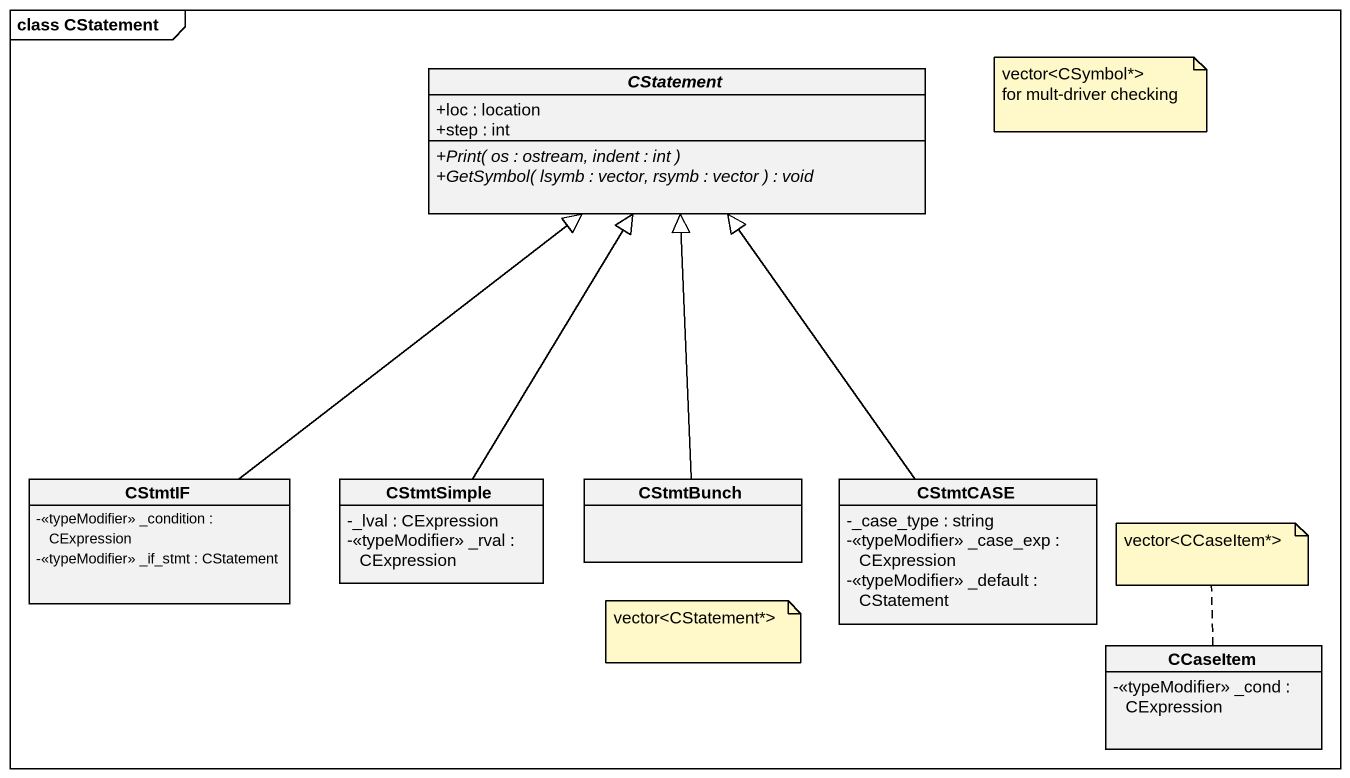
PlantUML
@startuml
mainframe class CStatement
hide circle
hide empty members
skinparam classAttributeIconSize 0
abstract class CStatement {
  +loc : location
  +step : int
  {abstract} +Print( os : ostream, indent : int )
  {abstract} +GetSymbol( lsymb : vector, rsymb : vector ) : void
}
class CStmtIF {
  -<<typeModifier>> _condition : CExpression
  -<<typeModifier>> _if_stmt : CStatement
}
class CStmtSimple {
  -_lval : CExpression
  -<<typeModifier>> _rval : CExpression
}
class CStmtBunch
class CStmtCASE {
  -_case_type : string
  -<<typeModifier>> _case_exp : CExpression
  -<<typeModifier>> _default : CStatement
}
class CCaseItem {
  -<<typeModifier>> _cond : CExpression
}
CStmtIF -up-|> CStatement
CStmtSimple -up-|> CStatement
CStmtBunch -up-|> CStatement
CStmtCASE -up-|> CStatement
note as N1
  vector<CSymbol*>
  for mult-driver checking
end note
note top of CCaseItem : vector<CCaseItem*>
note as N3
  vector<CStatement*>
end note
@enduml
